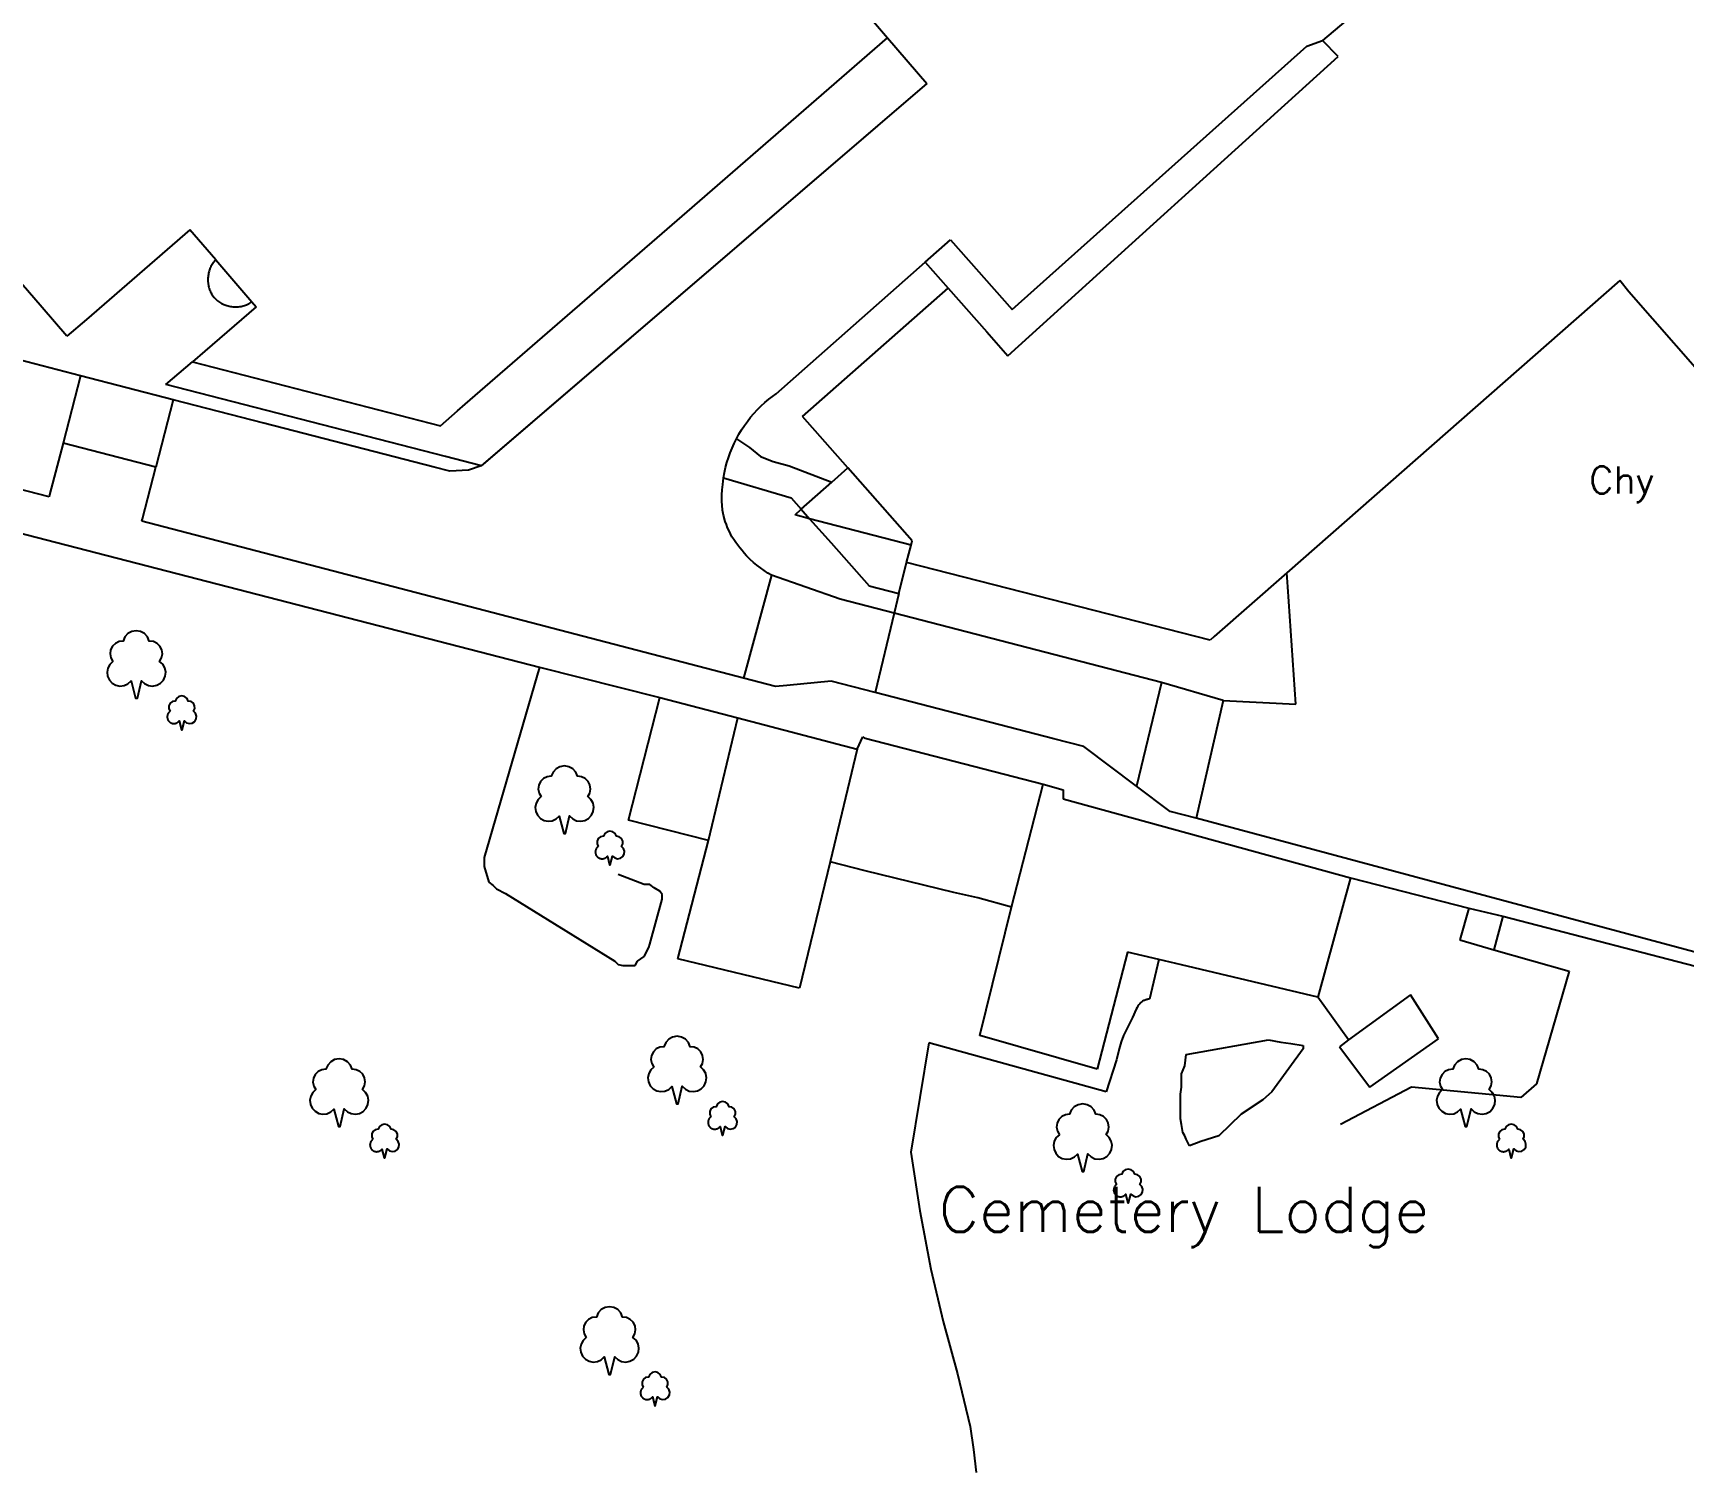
# Model space of a CAD drawing. Extents: x 427500 to 429848, y 434500 to 436505.
# Drawn here: x 429262.6 to 429335.8, y 434848.3 to 434912 of the extents above; entities that cross this region are included whole.
import ezdxf

# ---------------------------------------------------------------- set-up
doc = ezdxf.new("R2010")
doc.units = 0
doc.layers.add('LPTIP_Ex_Base', color=8, linetype='Continuous')
doc.styles.add('MtXpl_Romans', font='romans__.ttf')

msp = doc.modelspace()

# ---------------------------------------------------------------- linework, layer by layer
at = {"layer": 'LPTIP_Ex_Base', "color": 251, "true_color": 0x636466}
for p, q in [((429299.52, 434912.909), (429300.499, 434911.773)), ((429321.4, 434913), (429319.8, 434911.65)), ((429291.605, 434904.058), (429300.499, 434911.773)), ((429300.499, 434911.773), (429302.242, 434909.752)), ((429300.499, 434911.773), (429302.242, 434909.752)), ((429306.026, 434899.72), (429319.1, 434911.4)), ((429319.1, 434911.4), (429319.8, 434911.65)), ((429320.5, 434910.95), (429319.8, 434911.65)), ((429305.842, 434897.663), (429320.5, 434910.95)), ((429302.242, 434909.752), (429282.472, 434892.781)), ((429302.242, 434909.752), (429282.535, 434892.835)), ((429281.763, 434895.522), (429291.605, 434904.058)), ((429269.536, 434903.246), (429264.947, 434899.276)), ((429270.687, 434901.914), (429269.536, 434903.246)), ((429302.176, 434901.815), (429303.299, 434902.805)), ((429303.299, 434902.805), (429306.026, 434899.72)), ((429262.981, 434899.803), (429261.113, 434901.962)), ((429270.5, 434901.665), (429270.475, 434901.619)), ((429270.526, 434901.71), (429270.5, 434901.665)), ((429270.554, 434901.754), (429270.526, 434901.71)), ((429270.584, 434901.796), (429270.554, 434901.754)), ((429270.616, 434901.837), (429270.584, 434901.796)), ((429270.651, 434901.876), (429270.616, 434901.837)), ((429270.687, 434901.914), (429270.651, 434901.876)), ((429270.687, 434901.914), (429272.289, 434900.06)), ((429295.556, 434895.979), (429302.176, 434901.815)), ((429302.176, 434901.815), (429303.187, 434900.667)), ((429270.344, 434901.117), (429270.342, 434901.064)), ((429270.342, 434901.064), (429270.342, 434901.012)), ((429270.342, 434901.012), (429270.344, 434900.959)), ((429270.348, 434901.169), (429270.344, 434901.117)), ((429270.344, 434900.959), (429270.348, 434900.907)), ((429270.354, 434901.221), (429270.348, 434901.169)), ((429270.362, 434901.273), (429270.354, 434901.221)), ((429270.372, 434901.324), (429270.362, 434901.273)), ((429270.385, 434901.375), (429270.372, 434901.324)), ((429270.399, 434901.425), (429270.385, 434901.375)), ((429270.415, 434901.475), (429270.399, 434901.425)), ((429270.433, 434901.524), (429270.415, 434901.475)), ((429270.453, 434901.572), (429270.433, 434901.524)), ((429270.475, 434901.619), (429270.453, 434901.572)), ((429333, 434901), (429318.222, 434888.028)), ((429333.4, 434900.5), (429333, 434901)), ((429270.348, 434900.907), (429270.355, 434900.855)), ((429270.355, 434900.855), (429270.363, 434900.803)), ((429270.363, 434900.803), (429270.373, 434900.752)), ((429270.373, 434900.752), (429270.386, 434900.701)), ((429270.386, 434900.701), (429270.4, 434900.651)), ((429270.4, 434900.651), (429270.417, 434900.602)), ((429270.417, 434900.602), (429270.435, 434900.553)), ((429270.435, 434900.553), (429270.456, 434900.506)), ((429270.456, 434900.506), (429270.479, 434900.459)), ((429270.479, 434900.459), (429270.504, 434900.413)), ((429270.504, 434900.413), (429270.53, 434900.369)), ((429270.53, 434900.369), (429270.559, 434900.325)), ((429270.559, 434900.325), (429270.622, 434900.245)), ((429270.622, 434900.245), (429270.657, 434900.206)), ((429270.657, 434900.206), (429270.694, 434900.169)), ((429296.727, 434894.975), (429303.187, 434900.667)), ((429303.187, 434900.667), (429304.907, 434898.721)), ((429340.515, 434892.362), (429333.4, 434900.5)), ((429264.691, 434896.777), (429252.16, 434900.013)), ((429264.083, 434898.529), (429262.981, 434899.803)), ((429272.485, 434899.833), (429270.197, 434897.868)), ((429270.694, 434900.169), (429270.732, 434900.134)), ((429270.732, 434900.134), (429270.772, 434900.101)), ((429270.772, 434900.101), (429270.814, 434900.069)), ((429270.814, 434900.069), (429270.856, 434900.04)), ((429270.856, 434900.04), (429270.901, 434900.012)), ((429270.901, 434900.012), (429270.946, 434899.986)), ((429270.946, 434899.986), (429270.992, 434899.963)), ((429270.992, 434899.963), (429271.04, 434899.941)), ((429271.04, 434899.941), (429271.088, 434899.921)), ((429271.088, 434899.921), (429271.137, 434899.903)), ((429271.137, 434899.903), (429271.187, 434899.887)), ((429271.187, 434899.887), (429271.237, 434899.873)), ((429271.237, 434899.873), (429271.288, 434899.861)), ((429271.288, 434899.861), (429271.34, 434899.851)), ((429271.34, 434899.851), (429271.392, 434899.844)), ((429271.392, 434899.844), (429271.444, 434899.838)), ((429271.444, 434899.838), (429271.496, 434899.834)), ((429271.496, 434899.834), (429271.548, 434899.832)), ((429271.548, 434899.832), (429271.601, 434899.832)), ((429271.601, 434899.832), (429271.653, 434899.834)), ((429271.653, 434899.834), (429271.705, 434899.839)), ((429271.705, 434899.839), (429271.757, 434899.845)), ((429271.757, 434899.845), (429271.809, 434899.854)), ((429271.809, 434899.854), (429271.86, 434899.864)), ((429271.86, 434899.864), (429271.91, 434899.877)), ((429271.91, 434899.877), (429271.96, 434899.892)), ((429271.96, 434899.892), (429272.009, 434899.909)), ((429272.009, 434899.909), (429272.058, 434899.928)), ((429272.058, 434899.928), (429272.105, 434899.949)), ((429272.105, 434899.949), (429272.152, 434899.973)), ((429272.152, 434899.973), (429272.197, 434899.998)), ((429272.197, 434899.998), (429272.241, 434900.026)), ((429272.241, 434900.026), (429272.289, 434900.06)), ((429272.289, 434900.06), (429272.485, 434899.833)), ((429264.947, 434899.276), (429264.083, 434898.529)), ((429304.907, 434898.721), (429305.842, 434897.663)), ((429268.475, 434896.389), (429269.65, 434897.398)), ((429270.197, 434897.868), (429269.65, 434897.398)), ((429269.65, 434897.398), (429280.655, 434894.561)), ((429264.691, 434896.777), (429263.912, 434893.784)), ((429268.797, 434895.71), (429264.691, 434896.777)), ((429263.291, 434891.396), (429244.559, 434896.336)), ((429280.887, 434893.19), (429268.475, 434896.389)), ((429295.233, 434895.737), (429295.556, 434895.979)), ((429241.53, 434895.08), (429285.05, 434883.85)), ((429268.797, 434895.71), (429268.028, 434892.727)), ((429272.824, 434894.671), (429268.797, 434895.71)), ((429280.655, 434894.561), (429281.421, 434895.225)), ((429281.421, 434895.225), (429281.763, 434895.522)), ((429294.425, 434894.932), (429294.573, 434895.106)), ((429294.573, 434895.106), (429294.728, 434895.274)), ((429294.728, 434895.274), (429294.89, 434895.436)), ((429294.89, 434895.436), (429295.058, 434895.59)), ((429295.058, 434895.59), (429295.233, 434895.737)), ((429280.378, 434892.722), (429272.824, 434894.671)), ((429293.907, 434894.18), (429294.025, 434894.376)), ((429294.025, 434894.376), (429294.151, 434894.567)), ((429294.151, 434894.567), (429294.284, 434894.752)), ((429294.284, 434894.752), (429294.425, 434894.932)), ((429298.744, 434892.686), (429296.727, 434894.975)), ((429263.912, 434893.784), (429263.316, 434891.492)), ((429268.028, 434892.727), (429263.912, 434893.784)), ((429293.6, 434893.567), (429293.694, 434893.776)), ((429293.694, 434893.776), (429293.796, 434893.98)), ((429293.796, 434893.98), (429293.907, 434894.18)), ((429293.796, 434893.98), (429294.37, 434893.59)), ((429282.426, 434892.793), (429280.887, 434893.19)), ((429293.313, 434892.701), (429293.371, 434892.922)), ((429293.371, 434892.922), (429293.439, 434893.14)), ((429293.439, 434893.14), (429293.515, 434893.355)), ((429293.515, 434893.355), (429293.6, 434893.567)), ((429294.37, 434893.59), (429294.868, 434893.187)), ((429294.868, 434893.187), (429295.421, 434892.968)), ((429295.421, 434892.968), (429296.133, 434892.774)), ((429267.435, 434890.427), (429268.028, 434892.727)), ((429281.076, 434892.542), (429280.378, 434892.722)), ((429281.906, 434892.591), (429281.076, 434892.542)), ((429282.472, 434892.781), (429281.906, 434892.591)), ((429282.472, 434892.781), (429282.426, 434892.793)), ((429282.535, 434892.835), (429282.472, 434892.781)), ((429293.184, 434891.947), (429293.225, 434892.252)), ((429293.225, 434892.252), (429293.264, 434892.478)), ((429293.225, 434892.252), (429296.225, 434891.355)), ((429293.264, 434892.478), (429293.313, 434892.701)), ((429296.133, 434892.774), (429298.028, 434892.051)), ((429298.028, 434892.051), (429298.744, 434892.686)), ((429301.594, 434889.452), (429298.744, 434892.686)), ((429263.316, 434891.492), (429263.291, 434891.396)), ((429293.145, 434891.261), (429293.148, 434891.49)), ((429293.148, 434891.49), (429293.161, 434891.718)), ((429293.161, 434891.718), (429293.184, 434891.947)), ((429296.673, 434890.85), (429298.028, 434892.051)), ((429293.148, 434891.198), (429293.145, 434891.261)), ((429293.156, 434891.034), (429293.148, 434891.198)), ((429293.182, 434890.808), (429293.156, 434891.034)), ((429293.225, 434890.584), (429293.182, 434890.808)), ((429296.225, 434891.355), (429296.673, 434890.85)), ((429296.394, 434890.603), (429296.673, 434890.85)), ((429296.673, 434890.85), (429297.043, 434890.434)), ((429267.407, 434890.318), (429267.435, 434890.427)), ((429294.102, 434883.355), (429267.407, 434890.318)), ((429293.301, 434890.311), (429293.225, 434890.584)), ((429293.35, 434890.168), (429293.301, 434890.311)), ((429293.405, 434890.027), (429293.35, 434890.168)), ((429293.465, 434889.888), (429293.405, 434890.027)), ((429297.043, 434890.434), (429296.394, 434890.603)), ((429301.544, 434889.259), (429297.043, 434890.434)), ((429297.043, 434890.434), (429298, 434889.355)), ((429293.597, 434889.634), (429293.465, 434889.888)), ((429293.676, 434889.504), (429293.597, 434889.634)), ((429293.761, 434889.377), (429293.676, 434889.504)), ((429293.85, 434889.253), (429293.761, 434889.377)), ((429293.944, 434889.133), (429293.85, 434889.253)), ((429298, 434889.355), (429299.684, 434887.459)), ((429301.345, 434888.484), (429301.544, 434889.259)), ((429301.544, 434889.259), (429301.594, 434889.452)), ((429294.042, 434889.015), (429293.944, 434889.133)), ((429294.143, 434888.9), (429294.042, 434889.015)), ((429294.247, 434888.788), (429294.143, 434888.9)), ((429294.405, 434888.629), (429294.247, 434888.788)), ((429294.551, 434888.495), (429294.405, 434888.629)), ((429294.702, 434888.367), (429294.551, 434888.495)), ((429300.997, 434887.113), (429301.345, 434888.484)), ((429314.822, 434885.044), (429301.345, 434888.484)), ((429295.355, 434887.921), (429294.147, 434883.519)), ((429294.858, 434888.245), (429294.702, 434888.367)), ((429295.019, 434888.13), (429294.858, 434888.245)), ((429295.185, 434888.022), (429295.019, 434888.13)), ((429295.355, 434887.921), (429295.185, 434888.022)), ((429298.395, 434886.866), (429295.355, 434887.921)), ((429318.222, 434888.028), (429315, 434885.2)), ((429318.264, 434887.412), (429318.222, 434888.028)), ((429299.684, 434887.459), (429300.997, 434887.113)), ((429300.997, 434887.113), (429300.79, 434886.244)), ((429318.616, 434882.202), (429318.264, 434887.412)), ((429300.79, 434886.244), (429298.395, 434886.866)), ((429300.79, 434886.244), (429299.95, 434882.721)), ((429308.724, 434884.182), (429300.79, 434886.244)), ((429315, 434885.2), (429314.822, 434885.044)), ((429312.661, 434883.159), (429308.724, 434884.182)), ((429285.05, 434883.85), (429282.6, 434875.4)), ((429285.05, 434883.85), (429290.4, 434882.5)), ((429294.147, 434883.519), (429294.102, 434883.355)), ((429295.522, 434882.983), (429294.102, 434883.355)), ((429296.025, 434883.033), (429295.522, 434882.983)), ((429297.995, 434883.229), (429296.025, 434883.033)), ((429299.95, 434882.721), (429297.995, 434883.229)), ((429307.881, 434880.661), (429299.95, 434882.721)), ((429312.661, 434883.159), (429311.552, 434878.564)), ((429315.395, 434882.364), (429312.661, 434883.159)), ((429289, 434877.05), (429290.4, 434882.5)), ((429290.4, 434882.5), (429293.85, 434881.6)), ((429315.395, 434882.364), (429314.189, 434877.139)), ((429315.395, 434882.364), (429318.616, 434882.202)), ((429292.55, 434876.15), (429293.85, 434881.6)), ((429293.85, 434881.6), (429299.15, 434880.2)), ((429299.15, 434880.2), (429299.4, 434880.75)), ((429299.4, 434880.75), (429299.5, 434880.7)), ((429299.5, 434880.7), (429307.4, 434878.65)), ((429309.21, 434880.316), (429307.881, 434880.661)), ((429299.15, 434880.2), (429297.95, 434875.2)), ((429311.552, 434878.564), (429309.21, 434880.316)), ((429306, 434873.2), (429307.4, 434878.65)), ((429307.4, 434878.65), (429308.3, 434878.4)), ((429308.3, 434878.4), (429308.3, 434878)), ((429313.046, 434877.446), (429311.552, 434878.564)), ((429308.3, 434878), (429321.05, 434874.5)), ((429292.55, 434876.15), (429289, 434877.05)), ((429314.189, 434877.139), (429313.046, 434877.446)), ((429351.144, 434867.223), (429314.189, 434877.139)), ((429291.2, 434870.9), (429292.55, 434876.15)), ((429282.6, 434875.4), (429282.6, 434875)), ((429282.6, 434875), (429282.8, 434874.3)), ((429289.7, 434874.2), (429288.55, 434874.65)), ((429297.95, 434875.2), (429296.6, 434869.6)), ((429299.5, 434874.8), (429297.95, 434875.2)), ((429303.44, 434873.85), (429299.5, 434874.8)), ((429282.8, 434874.3), (429283, 434874.15)), ((429283, 434874.15), (429283.15, 434874)), ((429283.15, 434874), (429283.55, 434873.8)), ((429289.95, 434874.2), (429289.7, 434874.2)), ((429290.15, 434874.05), (429289.95, 434874.2)), ((429290.4, 434873.9), (429290.15, 434874.05)), ((429290.5, 434873.75), (429290.4, 434873.9)), ((429304.5, 434873.6), (429303.44, 434873.85)), ((429321.05, 434874.5), (429319.6, 434869.2)), ((429321.05, 434874.5), (429326.3, 434873.15)), ((429283.55, 434873.8), (429288.4, 434870.8)), ((429289.95, 434871.55), (429290.5, 434873.55)), ((429290.5, 434873.55), (429290.5, 434873.75)), ((429306, 434873.2), (429304.5, 434873.6)), ((429304.6, 434867.5), (429306, 434873.2)), ((429326.3, 434873.15), (429325.9, 434871.75)), ((429326.3, 434873.15), (429327.8, 434872.8)), ((429327.8, 434872.8), (429327.4, 434871.3)), ((429327.8, 434872.8), (429351.032, 434866.747)), ((429325.9, 434871.75), (429327.4, 434871.3)), ((429289.4, 434870.8), (429289.7, 434871)), ((429289.7, 434871), (429289.9, 434871.4)), ((429289.9, 434871.4), (429289.95, 434871.55)), ((429296.6, 434869.6), (429291.2, 434870.9)), ((429311.15, 434871.2), (429309.8, 434866)), ((429312.542, 434870.871), (429311.15, 434871.2)), ((429327.4, 434871.3), (429330.75, 434870.35)), ((429288.4, 434870.8), (429288.55, 434870.65)), ((429288.55, 434870.65), (429288.75, 434870.6)), ((429288.75, 434870.6), (429289.3, 434870.6)), ((429289.3, 434870.6), (429289.4, 434870.8)), ((429312.542, 434870.871), (429312.126, 434869.11)), ((429313.551, 434870.632), (429312.542, 434870.871)), ((429319.6, 434869.2), (429313.551, 434870.632)), ((429330.75, 434870.35), (429329.3, 434865.35)), ((429311.571, 434868.736), (429311.532, 434868.671)), ((429311.607, 434868.796), (429311.571, 434868.736)), ((429311.646, 434868.854), (429311.607, 434868.796)), ((429311.689, 434868.908), (429311.646, 434868.854)), ((429311.737, 434868.957), (429311.689, 434868.908)), ((429311.791, 434868.999), (429311.737, 434868.957)), ((429311.821, 434869.018), (429311.791, 434868.999)), ((429311.846, 434869.032), (429311.821, 434869.018)), ((429311.872, 434869.045), (429311.846, 434869.032)), ((429311.899, 434869.057), (429311.872, 434869.045)), ((429311.926, 434869.068), (429311.899, 434869.057)), ((429311.954, 434869.078), (429311.926, 434869.068)), ((429311.982, 434869.086), (429311.954, 434869.078)), ((429312.01, 434869.094), (429311.982, 434869.086)), ((429312.039, 434869.1), (429312.01, 434869.094)), ((429312.068, 434869.104), (429312.039, 434869.1)), ((429312.097, 434869.108), (429312.068, 434869.104)), ((429312.126, 434869.11), (429312.097, 434869.108)), ((429320.95, 434867.3), (429319.6, 434869.2)), ((429323.7, 434869.3), (429320.95, 434867.3)), ((429324.95, 434867.35), (429323.7, 434869.3)), ((429311.367, 434868.296), (429311.057, 434867.676)), ((429311.532, 434868.671), (429311.367, 434868.296)), ((429309.8, 434866), (429304.6, 434867.5)), ((429310.967, 434867.498), (429310.863, 434867.213)), ((429311.057, 434867.676), (429310.967, 434867.498)), ((429313.75, 434866.65), (429317.4, 434867.3)), ((429317.4, 434867.3), (429317.95, 434867.2)), ((429320.95, 434867.3), (429320.55, 434867)), ((429321.9, 434865.2), (429324.95, 434867.35)), ((429302.335, 434867.177), (429301.53, 434862.32)), ((429310.198, 434864.991), (429302.335, 434867.177)), ((429310.778, 434866.911), (429310.66, 434866.418)), ((429310.863, 434867.213), (429310.778, 434866.911)), ((429313.7, 434866.15), (429313.75, 434866.65)), ((429318.95, 434866.9), (429317.55, 434865)), ((429317.95, 434867.2), (429318.4, 434867.15)), ((429318.4, 434867.15), (429318.95, 434867.05)), ((429318.95, 434867.05), (429318.95, 434866.9)), ((429320.55, 434867), (429321.9, 434865.2)), ((429310.66, 434866.418), (429310.198, 434864.991)), ((429313.55, 434865.8), (429313.7, 434866.15)), ((429313.55, 434865.2), (429313.55, 434865.8)), ((429313.5, 434864.9), (429313.55, 434865.2)), ((429323.75, 434865.2), (429320.6, 434863.55)), ((429328.6, 434864.75), (429323.75, 434865.2)), ((429329.3, 434865.35), (429328.6, 434864.75)), ((429313.5, 434863.8), (429313.5, 434864.9)), ((429317.15, 434864.65), (429316.2, 434864)), ((429317.55, 434865), (429317.15, 434864.65)), ((429313.55, 434863.55), (429313.5, 434863.8)), ((429316.2, 434864), (429315.2, 434863.05)), ((429313.6, 434863.2), (429313.55, 434863.55)), ((429313.7, 434863.05), (429313.6, 434863.2)), ((429313.75, 434862.9), (429313.7, 434863.05)), ((429313.9, 434862.6), (429313.75, 434862.9)), ((429315.2, 434863.05), (429314.4, 434862.8)), ((429301.53, 434862.32), (429301.94, 434859.72)), ((429314.4, 434862.8), (429313.9, 434862.6)), ((429301.94, 434859.72), (429302.42, 434857.13)), ((429302.42, 434857.13), (429302.97, 434854.8)), ((429302.97, 434854.8), (429303.61, 434852.48)), ((429303.61, 434852.48), (429304.16, 434850.15)), ((429304.16, 434850.15), (429304.32, 434849.13)), ((429304.32, 434849.13), (429304.43, 434848.1))]:
    msp.add_line(p, q, dxfattribs=at)
for points in [[(429266.126, 434884.097), (429265.99, 434883.969), (429265.901, 434883.806), (429265.866, 434883.623), (429265.888, 434883.439), (429265.967, 434883.27), (429266.094, 434883.134), (429266.256, 434883.043), (429266.439, 434883.007), (429266.624, 434883.028), (429266.793, 434883.106), (429266.93, 434883.232), (429266.931, 434883.235), (429267.132, 434882.461), (429267.212, 434882.461), (429267.393, 434883.244), (429267.393, 434883.244), (429267.529, 434883.113), (429267.699, 434883.031), (429267.885, 434883.007), (429268.07, 434883.041), (429268.236, 434883.131), (429268.364, 434883.269), (429268.444, 434883.439), (429268.467, 434883.626), (429268.43, 434883.811), (429268.338, 434883.975), (429268.199, 434884.102), (429268.287, 434884.259), (429268.319, 434884.436), (429268.294, 434884.615), (429268.212, 434884.775), (429268.083, 434884.901), (429267.92, 434884.979), (429267.741, 434885), (429267.741, 434885), (429267.664, 434885.184), (429267.531, 434885.331), (429267.356, 434885.427), (429267.16, 434885.461), (429266.964, 434885.427), (429266.789, 434885.331), (429266.656, 434885.184), (429266.579, 434885), (429266.399, 434884.978), (429266.236, 434884.9), (429266.107, 434884.773), (429266.025, 434884.611), (429266.001, 434884.431), (429266.036, 434884.254), (429266.126, 434884.097)], [(429268.663, 434881.887), (429268.648, 434881.876), (429268.634, 434881.864), (429268.62, 434881.852), (429268.608, 434881.838), (429268.596, 434881.824), (429268.585, 434881.808), (429268.575, 434881.793), (429268.566, 434881.776), (429268.558, 434881.759), (429268.551, 434881.742), (429268.545, 434881.724), (429268.54, 434881.706), (429268.537, 434881.688), (429268.535, 434881.669), (429268.533, 434881.651), (429268.533, 434881.632), (429268.534, 434881.613), (429268.537, 434881.595), (429268.54, 434881.576), (429268.545, 434881.558), (429268.55, 434881.541), (429268.557, 434881.523), (429268.565, 434881.506), (429268.574, 434881.49), (429268.584, 434881.474), (429268.595, 434881.459), (429268.607, 434881.444), (429268.619, 434881.431), (429268.633, 434881.418), (429268.647, 434881.406), (429268.662, 434881.395), (429268.678, 434881.385), (429268.694, 434881.376), (429268.711, 434881.367), (429268.729, 434881.36), (429268.746, 434881.355), (429268.764, 434881.35), (429268.783, 434881.346), (429268.801, 434881.344), (429268.82, 434881.342), (429268.838, 434881.342), (429268.857, 434881.343), (429268.876, 434881.345), (429268.894, 434881.349), (429268.912, 434881.353), (429268.93, 434881.359), (429268.947, 434881.365), (429268.964, 434881.373), (429268.981, 434881.382), (429268.997, 434881.392), (429269.012, 434881.403), (429269.027, 434881.414), (429269.04, 434881.427), (429269.053, 434881.441), (429269.065, 434881.455), (429269.066, 434881.456), (429269.167, 434881.069), (429269.194, 434881.069), (429269.297, 434881.461), (429269.297, 434881.461), (429269.395, 434881.377), (429269.52, 434881.343), (429269.647, 434881.364), (429269.753, 434881.436), (429269.819, 434881.547), (429269.832, 434881.676), (429269.79, 434881.797), (429269.7, 434881.89), (429269.754, 434882.003), (429269.752, 434882.129), (429269.695, 434882.241), (429269.595, 434882.316), (429269.471, 434882.339), (429269.413, 434882.458), (429269.309, 434882.54), (429269.181, 434882.569), (429269.052, 434882.54), (429268.948, 434882.458), (429268.89, 434882.339), (429268.766, 434882.316), (429268.665, 434882.24), (429268.608, 434882.127), (429268.608, 434882.001), (429268.663, 434881.887)], [(429285.126, 434878.097), (429284.99, 434877.969), (429284.901, 434877.806), (429284.866, 434877.623), (429284.888, 434877.439), (429284.967, 434877.27), (429285.094, 434877.134), (429285.256, 434877.043), (429285.439, 434877.007), (429285.624, 434877.028), (429285.793, 434877.106), (429285.93, 434877.232), (429285.931, 434877.235), (429286.132, 434876.461), (429286.212, 434876.461), (429286.393, 434877.244), (429286.393, 434877.244), (429286.529, 434877.113), (429286.699, 434877.031), (429286.885, 434877.007), (429287.07, 434877.041), (429287.236, 434877.131), (429287.364, 434877.269), (429287.444, 434877.439), (429287.467, 434877.626), (429287.43, 434877.811), (429287.338, 434877.975), (429287.199, 434878.102), (429287.287, 434878.259), (429287.319, 434878.436), (429287.294, 434878.615), (429287.212, 434878.775), (429287.083, 434878.901), (429286.92, 434878.979), (429286.741, 434879), (429286.741, 434879), (429286.664, 434879.184), (429286.531, 434879.331), (429286.356, 434879.427), (429286.16, 434879.461), (429285.964, 434879.427), (429285.789, 434879.331), (429285.656, 434879.184), (429285.579, 434879), (429285.399, 434878.978), (429285.236, 434878.9), (429285.107, 434878.773), (429285.025, 434878.611), (429285.001, 434878.431), (429285.036, 434878.254), (429285.126, 434878.097)], [(429287.663, 434875.887), (429287.648, 434875.876), (429287.634, 434875.864), (429287.62, 434875.852), (429287.608, 434875.838), (429287.596, 434875.824), (429287.585, 434875.808), (429287.575, 434875.793), (429287.566, 434875.776), (429287.558, 434875.759), (429287.551, 434875.742), (429287.545, 434875.724), (429287.54, 434875.706), (429287.537, 434875.688), (429287.535, 434875.669), (429287.533, 434875.651), (429287.533, 434875.632), (429287.534, 434875.613), (429287.537, 434875.595), (429287.54, 434875.576), (429287.545, 434875.558), (429287.55, 434875.541), (429287.557, 434875.523), (429287.565, 434875.506), (429287.574, 434875.49), (429287.584, 434875.474), (429287.595, 434875.459), (429287.607, 434875.444), (429287.619, 434875.431), (429287.633, 434875.418), (429287.647, 434875.406), (429287.662, 434875.395), (429287.678, 434875.385), (429287.694, 434875.376), (429287.711, 434875.367), (429287.729, 434875.36), (429287.746, 434875.355), (429287.764, 434875.35), (429287.783, 434875.346), (429287.801, 434875.344), (429287.82, 434875.342), (429287.838, 434875.342), (429287.857, 434875.343), (429287.876, 434875.345), (429287.894, 434875.349), (429287.912, 434875.353), (429287.93, 434875.359), (429287.947, 434875.365), (429287.964, 434875.373), (429287.981, 434875.382), (429287.997, 434875.392), (429288.012, 434875.403), (429288.027, 434875.414), (429288.04, 434875.427), (429288.053, 434875.441), (429288.065, 434875.455), (429288.066, 434875.456), (429288.167, 434875.069), (429288.194, 434875.069), (429288.297, 434875.461), (429288.297, 434875.461), (429288.395, 434875.377), (429288.52, 434875.343), (429288.647, 434875.364), (429288.753, 434875.436), (429288.819, 434875.547), (429288.832, 434875.676), (429288.79, 434875.797), (429288.7, 434875.89), (429288.754, 434876.003), (429288.752, 434876.129), (429288.695, 434876.241), (429288.595, 434876.316), (429288.471, 434876.339), (429288.413, 434876.458), (429288.309, 434876.54), (429288.181, 434876.569), (429288.052, 434876.54), (429287.948, 434876.458), (429287.89, 434876.339), (429287.766, 434876.316), (429287.665, 434876.24), (429287.608, 434876.127), (429287.608, 434876.001), (429287.663, 434875.887)], [(429290.126, 434866.097), (429289.99, 434865.969), (429289.901, 434865.806), (429289.866, 434865.623), (429289.888, 434865.439), (429289.967, 434865.27), (429290.094, 434865.134), (429290.256, 434865.043), (429290.439, 434865.007), (429290.624, 434865.028), (429290.793, 434865.106), (429290.93, 434865.232), (429290.931, 434865.235), (429291.132, 434864.461), (429291.212, 434864.461), (429291.393, 434865.244), (429291.393, 434865.244), (429291.529, 434865.113), (429291.699, 434865.031), (429291.885, 434865.007), (429292.07, 434865.041), (429292.236, 434865.131), (429292.364, 434865.269), (429292.444, 434865.439), (429292.467, 434865.626), (429292.43, 434865.811), (429292.338, 434865.975), (429292.199, 434866.102), (429292.287, 434866.259), (429292.319, 434866.436), (429292.294, 434866.615), (429292.212, 434866.775), (429292.083, 434866.901), (429291.92, 434866.979), (429291.741, 434867), (429291.741, 434867), (429291.664, 434867.184), (429291.531, 434867.331), (429291.356, 434867.427), (429291.16, 434867.461), (429290.964, 434867.427), (429290.789, 434867.331), (429290.656, 434867.184), (429290.579, 434867), (429290.399, 434866.978), (429290.236, 434866.9), (429290.107, 434866.773), (429290.025, 434866.611), (429290.001, 434866.431), (429290.036, 434866.254), (429290.126, 434866.097)], [(429275.126, 434865.097), (429274.99, 434864.969), (429274.901, 434864.806), (429274.866, 434864.623), (429274.888, 434864.439), (429274.967, 434864.27), (429275.094, 434864.134), (429275.256, 434864.043), (429275.439, 434864.007), (429275.624, 434864.028), (429275.793, 434864.106), (429275.93, 434864.232), (429275.931, 434864.235), (429276.132, 434863.461), (429276.212, 434863.461), (429276.393, 434864.244), (429276.393, 434864.244), (429276.529, 434864.113), (429276.699, 434864.031), (429276.885, 434864.007), (429277.07, 434864.041), (429277.236, 434864.131), (429277.364, 434864.269), (429277.444, 434864.439), (429277.467, 434864.626), (429277.43, 434864.811), (429277.338, 434864.975), (429277.199, 434865.102), (429277.287, 434865.259), (429277.319, 434865.436), (429277.294, 434865.615), (429277.212, 434865.775), (429277.083, 434865.901), (429276.92, 434865.979), (429276.741, 434866), (429276.741, 434866), (429276.664, 434866.184), (429276.531, 434866.331), (429276.356, 434866.427), (429276.16, 434866.461), (429275.964, 434866.427), (429275.789, 434866.331), (429275.656, 434866.184), (429275.579, 434866), (429275.399, 434865.978), (429275.236, 434865.9), (429275.107, 434865.773), (429275.025, 434865.611), (429275.001, 434865.431), (429275.036, 434865.254), (429275.126, 434865.097)], [(429325.126, 434865.097), (429324.99, 434864.969), (429324.901, 434864.806), (429324.866, 434864.623), (429324.888, 434864.439), (429324.967, 434864.27), (429325.094, 434864.134), (429325.256, 434864.043), (429325.439, 434864.007), (429325.624, 434864.028), (429325.793, 434864.106), (429325.93, 434864.232), (429325.931, 434864.235), (429326.132, 434863.461), (429326.212, 434863.461), (429326.393, 434864.244), (429326.393, 434864.244), (429326.529, 434864.113), (429326.699, 434864.031), (429326.885, 434864.007), (429327.07, 434864.041), (429327.236, 434864.131), (429327.364, 434864.269), (429327.444, 434864.439), (429327.467, 434864.626), (429327.43, 434864.811), (429327.338, 434864.975), (429327.199, 434865.102), (429327.287, 434865.259), (429327.319, 434865.436), (429327.294, 434865.615), (429327.212, 434865.775), (429327.083, 434865.901), (429326.92, 434865.979), (429326.741, 434866), (429326.741, 434866), (429326.664, 434866.184), (429326.531, 434866.331), (429326.356, 434866.427), (429326.16, 434866.461), (429325.964, 434866.427), (429325.789, 434866.331), (429325.656, 434866.184), (429325.579, 434866), (429325.399, 434865.978), (429325.236, 434865.9), (429325.107, 434865.773), (429325.025, 434865.611), (429325.001, 434865.431), (429325.036, 434865.254), (429325.126, 434865.097)], [(429292.663, 434863.887), (429292.648, 434863.876), (429292.634, 434863.864), (429292.62, 434863.852), (429292.608, 434863.838), (429292.596, 434863.824), (429292.585, 434863.808), (429292.575, 434863.793), (429292.566, 434863.776), (429292.558, 434863.759), (429292.551, 434863.742), (429292.545, 434863.724), (429292.54, 434863.706), (429292.537, 434863.688), (429292.535, 434863.669), (429292.533, 434863.651), (429292.533, 434863.632), (429292.534, 434863.613), (429292.537, 434863.595), (429292.54, 434863.576), (429292.545, 434863.558), (429292.55, 434863.541), (429292.557, 434863.523), (429292.565, 434863.506), (429292.574, 434863.49), (429292.584, 434863.474), (429292.595, 434863.459), (429292.607, 434863.444), (429292.619, 434863.431), (429292.633, 434863.418), (429292.647, 434863.406), (429292.662, 434863.395), (429292.678, 434863.385), (429292.694, 434863.376), (429292.711, 434863.367), (429292.729, 434863.36), (429292.746, 434863.355), (429292.764, 434863.35), (429292.783, 434863.346), (429292.801, 434863.344), (429292.82, 434863.342), (429292.838, 434863.342), (429292.857, 434863.343), (429292.876, 434863.345), (429292.894, 434863.349), (429292.912, 434863.353), (429292.93, 434863.359), (429292.947, 434863.365), (429292.964, 434863.373), (429292.981, 434863.382), (429292.997, 434863.392), (429293.012, 434863.403), (429293.027, 434863.414), (429293.04, 434863.427), (429293.053, 434863.441), (429293.065, 434863.455), (429293.066, 434863.456), (429293.167, 434863.069), (429293.194, 434863.069), (429293.297, 434863.461), (429293.297, 434863.461), (429293.395, 434863.377), (429293.52, 434863.343), (429293.647, 434863.364), (429293.753, 434863.436), (429293.819, 434863.547), (429293.832, 434863.676), (429293.79, 434863.797), (429293.7, 434863.89), (429293.754, 434864.003), (429293.752, 434864.129), (429293.695, 434864.241), (429293.595, 434864.316), (429293.471, 434864.339), (429293.413, 434864.458), (429293.309, 434864.54), (429293.181, 434864.569), (429293.052, 434864.54), (429292.948, 434864.458), (429292.89, 434864.339), (429292.766, 434864.316), (429292.665, 434864.24), (429292.608, 434864.127), (429292.608, 434864.001), (429292.663, 434863.887)], [(429308.126, 434863.097), (429307.99, 434862.969), (429307.901, 434862.806), (429307.866, 434862.623), (429307.888, 434862.439), (429307.967, 434862.27), (429308.094, 434862.134), (429308.256, 434862.043), (429308.439, 434862.007), (429308.624, 434862.028), (429308.793, 434862.106), (429308.93, 434862.232), (429308.931, 434862.235), (429309.132, 434861.461), (429309.212, 434861.461), (429309.393, 434862.244), (429309.393, 434862.244), (429309.529, 434862.113), (429309.699, 434862.031), (429309.885, 434862.007), (429310.07, 434862.041), (429310.236, 434862.131), (429310.364, 434862.269), (429310.444, 434862.439), (429310.467, 434862.626), (429310.43, 434862.811), (429310.338, 434862.975), (429310.199, 434863.102), (429310.287, 434863.259), (429310.319, 434863.436), (429310.294, 434863.615), (429310.212, 434863.775), (429310.083, 434863.901), (429309.92, 434863.979), (429309.741, 434864), (429309.741, 434864), (429309.664, 434864.184), (429309.531, 434864.331), (429309.356, 434864.427), (429309.16, 434864.461), (429308.964, 434864.427), (429308.789, 434864.331), (429308.656, 434864.184), (429308.579, 434864), (429308.399, 434863.978), (429308.236, 434863.9), (429308.107, 434863.773), (429308.025, 434863.611), (429308.001, 434863.431), (429308.036, 434863.254), (429308.126, 434863.097)], [(429277.663, 434862.887), (429277.648, 434862.876), (429277.634, 434862.864), (429277.62, 434862.852), (429277.608, 434862.838), (429277.596, 434862.824), (429277.585, 434862.808), (429277.575, 434862.793), (429277.566, 434862.776), (429277.558, 434862.759), (429277.551, 434862.742), (429277.545, 434862.724), (429277.54, 434862.706), (429277.537, 434862.688), (429277.535, 434862.669), (429277.533, 434862.651), (429277.533, 434862.632), (429277.534, 434862.613), (429277.537, 434862.595), (429277.54, 434862.576), (429277.545, 434862.558), (429277.55, 434862.541), (429277.557, 434862.523), (429277.565, 434862.506), (429277.574, 434862.49), (429277.584, 434862.474), (429277.595, 434862.459), (429277.607, 434862.444), (429277.619, 434862.431), (429277.633, 434862.418), (429277.647, 434862.406), (429277.662, 434862.395), (429277.678, 434862.385), (429277.694, 434862.376), (429277.711, 434862.367), (429277.729, 434862.36), (429277.746, 434862.355), (429277.764, 434862.35), (429277.783, 434862.346), (429277.801, 434862.344), (429277.82, 434862.342), (429277.838, 434862.342), (429277.857, 434862.343), (429277.876, 434862.345), (429277.894, 434862.349), (429277.912, 434862.353), (429277.93, 434862.359), (429277.947, 434862.365), (429277.964, 434862.373), (429277.981, 434862.382), (429277.997, 434862.392), (429278.012, 434862.403), (429278.027, 434862.414), (429278.04, 434862.427), (429278.053, 434862.441), (429278.065, 434862.455), (429278.066, 434862.456), (429278.167, 434862.069), (429278.194, 434862.069), (429278.297, 434862.461), (429278.297, 434862.461), (429278.395, 434862.377), (429278.52, 434862.343), (429278.647, 434862.364), (429278.753, 434862.436), (429278.819, 434862.547), (429278.832, 434862.676), (429278.79, 434862.797), (429278.7, 434862.89), (429278.754, 434863.003), (429278.752, 434863.129), (429278.695, 434863.241), (429278.595, 434863.316), (429278.471, 434863.339), (429278.413, 434863.458), (429278.309, 434863.54), (429278.181, 434863.569), (429278.052, 434863.54), (429277.948, 434863.458), (429277.89, 434863.339), (429277.766, 434863.316), (429277.665, 434863.24), (429277.608, 434863.127), (429277.608, 434863.001), (429277.663, 434862.887)], [(429327.663, 434862.887), (429327.648, 434862.876), (429327.634, 434862.864), (429327.62, 434862.852), (429327.608, 434862.838), (429327.596, 434862.824), (429327.585, 434862.808), (429327.575, 434862.793), (429327.566, 434862.776), (429327.558, 434862.759), (429327.551, 434862.742), (429327.545, 434862.724), (429327.54, 434862.706), (429327.537, 434862.688), (429327.535, 434862.669), (429327.533, 434862.651), (429327.533, 434862.632), (429327.534, 434862.613), (429327.537, 434862.595), (429327.54, 434862.576), (429327.545, 434862.558), (429327.55, 434862.541), (429327.557, 434862.523), (429327.565, 434862.506), (429327.574, 434862.49), (429327.584, 434862.474), (429327.595, 434862.459), (429327.607, 434862.444), (429327.619, 434862.431), (429327.633, 434862.418), (429327.647, 434862.406), (429327.662, 434862.395), (429327.678, 434862.385), (429327.694, 434862.376), (429327.711, 434862.367), (429327.729, 434862.36), (429327.746, 434862.355), (429327.764, 434862.35), (429327.783, 434862.346), (429327.801, 434862.344), (429327.82, 434862.342), (429327.838, 434862.342), (429327.857, 434862.343), (429327.876, 434862.345), (429327.894, 434862.349), (429327.912, 434862.353), (429327.93, 434862.359), (429327.947, 434862.365), (429327.964, 434862.373), (429327.981, 434862.382), (429327.997, 434862.392), (429328.012, 434862.403), (429328.027, 434862.414), (429328.04, 434862.427), (429328.053, 434862.441), (429328.065, 434862.455), (429328.066, 434862.456), (429328.167, 434862.069), (429328.194, 434862.069), (429328.297, 434862.461), (429328.297, 434862.461), (429328.395, 434862.377), (429328.52, 434862.343), (429328.647, 434862.364), (429328.753, 434862.436), (429328.819, 434862.547), (429328.832, 434862.676), (429328.79, 434862.797), (429328.7, 434862.89), (429328.754, 434863.003), (429328.752, 434863.129), (429328.695, 434863.241), (429328.595, 434863.316), (429328.471, 434863.339), (429328.413, 434863.458), (429328.309, 434863.54), (429328.181, 434863.569), (429328.052, 434863.54), (429327.948, 434863.458), (429327.89, 434863.339), (429327.766, 434863.316), (429327.665, 434863.24), (429327.608, 434863.127), (429327.608, 434863.001), (429327.663, 434862.887)], [(429310.663, 434860.887), (429310.648, 434860.876), (429310.634, 434860.864), (429310.62, 434860.852), (429310.608, 434860.838), (429310.596, 434860.824), (429310.585, 434860.808), (429310.575, 434860.793), (429310.566, 434860.776), (429310.558, 434860.759), (429310.551, 434860.742), (429310.545, 434860.724), (429310.54, 434860.706), (429310.537, 434860.688), (429310.535, 434860.669), (429310.533, 434860.651), (429310.533, 434860.632), (429310.534, 434860.613), (429310.537, 434860.595), (429310.54, 434860.576), (429310.545, 434860.558), (429310.55, 434860.541), (429310.557, 434860.523), (429310.565, 434860.506), (429310.574, 434860.49), (429310.584, 434860.474), (429310.595, 434860.459), (429310.607, 434860.444), (429310.619, 434860.431), (429310.633, 434860.418), (429310.647, 434860.406), (429310.662, 434860.395), (429310.678, 434860.385), (429310.694, 434860.376), (429310.711, 434860.367), (429310.729, 434860.36), (429310.746, 434860.355), (429310.764, 434860.35), (429310.783, 434860.346), (429310.801, 434860.344), (429310.82, 434860.342), (429310.838, 434860.342), (429310.857, 434860.343), (429310.876, 434860.345), (429310.894, 434860.349), (429310.912, 434860.353), (429310.93, 434860.359), (429310.947, 434860.365), (429310.964, 434860.373), (429310.981, 434860.382), (429310.997, 434860.392), (429311.012, 434860.403), (429311.027, 434860.414), (429311.04, 434860.427), (429311.053, 434860.441), (429311.065, 434860.455), (429311.066, 434860.456), (429311.167, 434860.069), (429311.194, 434860.069), (429311.297, 434860.461), (429311.297, 434860.461), (429311.395, 434860.377), (429311.52, 434860.343), (429311.647, 434860.364), (429311.753, 434860.436), (429311.819, 434860.547), (429311.832, 434860.676), (429311.79, 434860.797), (429311.7, 434860.89), (429311.754, 434861.003), (429311.752, 434861.129), (429311.695, 434861.241), (429311.595, 434861.316), (429311.471, 434861.339), (429311.413, 434861.458), (429311.309, 434861.54), (429311.181, 434861.569), (429311.052, 434861.54), (429310.948, 434861.458), (429310.89, 434861.339), (429310.766, 434861.316), (429310.665, 434861.24), (429310.608, 434861.127), (429310.608, 434861.001), (429310.663, 434860.887)], [(429287.126, 434854.097), (429286.99, 434853.969), (429286.901, 434853.806), (429286.866, 434853.623), (429286.888, 434853.439), (429286.967, 434853.27), (429287.094, 434853.134), (429287.256, 434853.043), (429287.439, 434853.007), (429287.624, 434853.028), (429287.793, 434853.106), (429287.93, 434853.232), (429287.931, 434853.235), (429288.132, 434852.461), (429288.212, 434852.461), (429288.393, 434853.244), (429288.393, 434853.244), (429288.529, 434853.113), (429288.699, 434853.031), (429288.885, 434853.007), (429289.07, 434853.041), (429289.236, 434853.131), (429289.364, 434853.269), (429289.444, 434853.439), (429289.467, 434853.626), (429289.43, 434853.811), (429289.338, 434853.975), (429289.199, 434854.102), (429289.287, 434854.259), (429289.319, 434854.436), (429289.294, 434854.615), (429289.212, 434854.775), (429289.083, 434854.901), (429288.92, 434854.979), (429288.741, 434855), (429288.741, 434855), (429288.664, 434855.184), (429288.531, 434855.331), (429288.356, 434855.427), (429288.16, 434855.461), (429287.964, 434855.427), (429287.789, 434855.331), (429287.656, 434855.184), (429287.579, 434855), (429287.399, 434854.978), (429287.236, 434854.9), (429287.107, 434854.773), (429287.025, 434854.611), (429287.001, 434854.431), (429287.036, 434854.254), (429287.126, 434854.097)], [(429289.663, 434851.887), (429289.648, 434851.876), (429289.634, 434851.864), (429289.62, 434851.852), (429289.608, 434851.838), (429289.596, 434851.824), (429289.585, 434851.808), (429289.575, 434851.793), (429289.566, 434851.776), (429289.558, 434851.759), (429289.551, 434851.742), (429289.545, 434851.724), (429289.54, 434851.706), (429289.537, 434851.688), (429289.535, 434851.669), (429289.533, 434851.651), (429289.533, 434851.632), (429289.534, 434851.613), (429289.537, 434851.595), (429289.54, 434851.576), (429289.545, 434851.558), (429289.55, 434851.541), (429289.557, 434851.523), (429289.565, 434851.506), (429289.574, 434851.49), (429289.584, 434851.474), (429289.595, 434851.459), (429289.607, 434851.444), (429289.619, 434851.431), (429289.633, 434851.418), (429289.647, 434851.406), (429289.662, 434851.395), (429289.678, 434851.385), (429289.694, 434851.376), (429289.711, 434851.367), (429289.729, 434851.36), (429289.746, 434851.355), (429289.764, 434851.35), (429289.783, 434851.346), (429289.801, 434851.344), (429289.82, 434851.342), (429289.838, 434851.342), (429289.857, 434851.343), (429289.876, 434851.345), (429289.894, 434851.349), (429289.912, 434851.353), (429289.93, 434851.359), (429289.947, 434851.365), (429289.964, 434851.373), (429289.981, 434851.382), (429289.997, 434851.392), (429290.012, 434851.403), (429290.027, 434851.414), (429290.04, 434851.427), (429290.053, 434851.441), (429290.065, 434851.455), (429290.066, 434851.456), (429290.167, 434851.069), (429290.194, 434851.069), (429290.297, 434851.461), (429290.297, 434851.461), (429290.395, 434851.377), (429290.52, 434851.343), (429290.647, 434851.364), (429290.753, 434851.436), (429290.819, 434851.547), (429290.832, 434851.676), (429290.79, 434851.797), (429290.7, 434851.89), (429290.754, 434852.003), (429290.752, 434852.129), (429290.695, 434852.241), (429290.595, 434852.316), (429290.471, 434852.339), (429290.413, 434852.458), (429290.309, 434852.54), (429290.181, 434852.569), (429290.052, 434852.54), (429289.948, 434852.458), (429289.89, 434852.339), (429289.766, 434852.316), (429289.665, 434852.24), (429289.608, 434852.127), (429289.608, 434852.001), (429289.663, 434851.887)]]:
    msp.add_lwpolyline(points, dxfattribs=at)

# ---------------------------------------------------------------- texts
at = {"layer": 'LPTIP_Ex_Base', "color": 251, "true_color": 0x636466, "style": 'MtXpl_Romans'}
for s, height, p in [('Chy', 1.2, (429331.636, 434891.553)), ('Cemetery Lodge', 2, (429302.767, 434858.778))]:
    msp.add_text(s, height=height, dxfattribs=at).set_placement(p)

doc.saveas('drawing.dxf')
